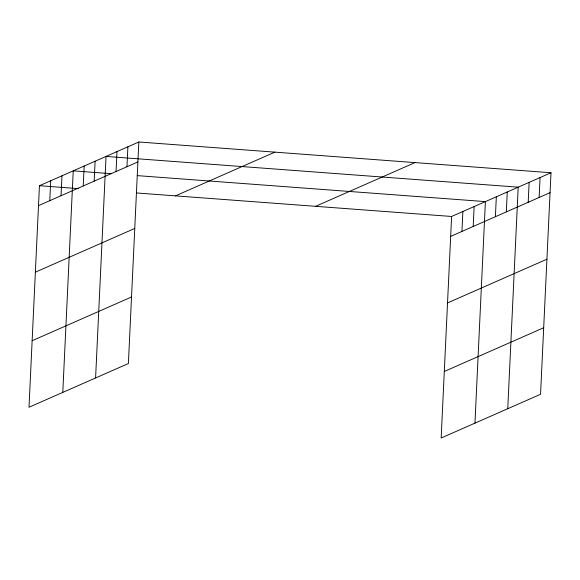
<?xml version="1.0" encoding="UTF-8"?>
<svg xmlns="http://www.w3.org/2000/svg" width="580" height="580" viewBox="0 0 580 580"><rect width="100%" height="100%" fill="white"/><g stroke="black" fill="none" stroke-linecap="round" stroke-linejoin="round"><path stroke-width="0.87" d="M138.838 141.991L39.447 185.716L29 407.254L128.39 363.529L138.838 141.991L551 172.746L540.553 394.284L441.162 438.009L451.61 216.47L551 172.746M49.771 200.687L50.714 180.764M61.038 195.728L61.973 175.805M62.792 392.385L73.239 170.853L111.469 173.703M83.237 185.963L84.172 166.04M94.17 181.156L95.106 161.233M95.591 377.957L106.038 156.419L518.201 187.173L507.754 408.712M116.036 171.535L116.971 151.612M126.969 166.721L127.904 146.798M461.934 231.442L462.869 211.519M473.2 226.483L474.135 206.56M474.955 423.146L485.402 201.608L137.25 175.624M495.392 216.717L496.335 196.794M506.325 211.91L507.268 191.987M528.191 202.289L529.134 182.367M539.125 197.475L540.067 177.553M38.505 205.639L137.902 161.914M175.457 195.866L274.855 152.141M35.373 272.172L134.763 228.448M315.592 206.32L414.99 162.596M32.139 340.721L131.529 296.996M450.667 236.393L550.058 192.669M447.528 302.927L546.925 259.202M444.295 371.476L543.692 327.751M39.447 185.716L78.561 188.638M136.344 192.951L451.61 216.47"/></g></svg>
